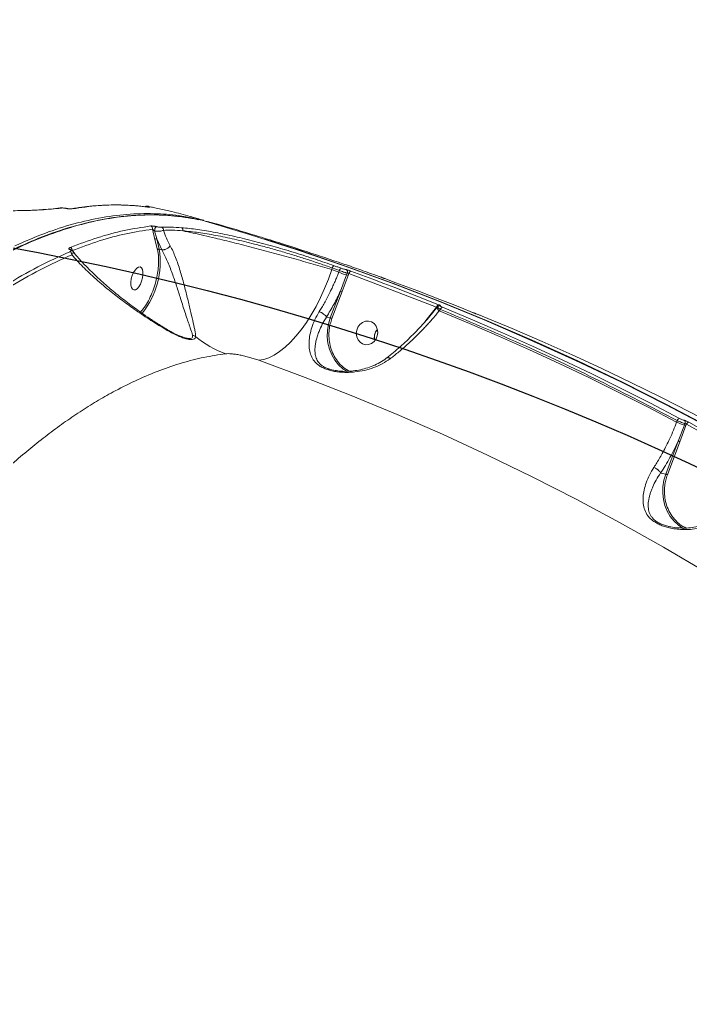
# Model space of a CAD drawing. Header units: millimetres. Extents: x -5609 to 5139, y -3980 to 3221.
# Drawn here: x 2786.8 to 3039.9, y 1185.4 to 1557.7 of the extents above; entities that cross this region are included whole.
import ezdxf

# ---------------------------------------------------------------- set-up
doc = ezdxf.new("R2010")
doc.units = ezdxf.units.MM
for name, color, linetype in [('DIKOM_ЗОНА', 80, 'Continuous'), ('DIKOM_ОБЪЕКТ', 7, 'Continuous'), ('DIKOM_РАЗМЕР_ОБЪЕКТА', 7, 'Continuous')]:
    doc.layers.add(name, color=color, linetype=linetype)

# ---------------------------------------------------------------- blocks, each defined once
blk = doc.blocks.new('A$Cc336a1e3')
at = {"color": 7, "linetype": 'Continuous', "lineweight": 15}
for p, q in [((5655.52, 2759.93), (5655.5, 2759.94)), ((5664.35, 2758.22), (5655.6, 2760.2)), ((5657.17, 2759.86), (5656.8, 2759.93)), ((5681.2, 2753.59), (5680.66, 2753.74)), ((5657.08, 2751.58), (5658.02, 2747.71)), ((5657.91, 2750.9), (5658.69, 2747.93)), ((5658.02, 2747.71), (5658.98, 2743.83)), ((5658.69, 2747.93), (5660.66, 2743.76)), ((5659.65, 2744.05), (5658.69, 2747.93)), ((5660.66, 2743.76), (5659.65, 2744.05)), ((5660.66, 2743.76), (5660.66, 2743.76)), ((5724.94, 2736.94), (5724.76, 2736.3)), ((5724.94, 2736.94), (5727.63, 2735.97)), ((5727.4, 2735.36), (5727.63, 2735.97)), ((5728.03, 2728.22), (5730.35, 2734.29)), ((5728.66, 2728), (5730.94, 2734.08)), ((5730.62, 2735.02), (5730.35, 2734.29)), ((5730.94, 2734.08), (5731.25, 2734.91)), ((5731.25, 2734.91), (5764.32, 2722.19)), ((5740.63, 2734.45), (5740.64, 2734.44)), ((5744.75, 2732.91), (5744.77, 2732.9)), ((5728.03, 2728.22), (5724.19, 2718.11)), ((5724.82, 2717.89), (5728.66, 2728)), ((5764.32, 2722.19), (5760.29, 2717.1)), ((5764.32, 2722.19), (5764.6, 2722.24)), ((5764.63, 2722.26), (5764.47, 2722.05)), ((5722.78, 2718.43), (5722.79, 2718.42)), ((5724.19, 2718.11), (5722.79, 2718.42)), ((5765.77, 2721.3), (5765.34, 2720.76)), ((5741.46, 2713.12), (5741.96, 2713.84)), ((5669.08, 2710.69), (5668.88, 2710.75)), ((5726.51, 2698.19), (5725.12, 2698.4)), ((5854.9, 2678.72), (5855.14, 2679.34)), ((5855.54, 2671.57), (5857.85, 2677.66)), ((5856.17, 2671.35), (5858.44, 2677.45)), ((5858.06, 2678.21), (5857.85, 2677.66)), ((5858.44, 2677.45), (5858.63, 2677.92)), ((5858.63, 2677.92), (5889.12, 2660.88)), ((5855.54, 2671.57), (5850.8, 2659.11)), ((5851.43, 2658.89), (5856.17, 2671.35)), ((5850.8, 2659.11), (5848.87, 2659.54)), ((5852.46, 2639.26), (5852.1, 2639.34))]:
    blk.add_line(p, q, dxfattribs=at)
at = {"color": 8, "linetype": 'Continuous', "lineweight": 15}
for p, q in [((5675.84, 2754.99), (5676.47, 2754.86)), ((5764.6, 2722.24), (5764.61, 2722.23)), ((5760.29, 2717.1), (5759.85, 2716.54))]:
    blk.add_line(p, q, dxfattribs=at)
at = {"color": 8, "linetype": 'Continuous', "lineweight": 15, "flags": 128}
for points in [[(5622.56, 2759.55), (5622.41, 2759.58), (5622.26, 2759.58)], [(5624.7, 2759.4), (5624.78, 2759.4), (5624.79, 2759.39)], [(5626.77, 2759.27), (5626.6, 2759.29), (5626.43, 2759.28)], [(5699.61, 2747.82), (5712.56, 2743.63), (5730.37, 2737.53), (5748.07, 2731.08), (5765.65, 2724.29), (5783.1, 2717.15), (5800.43, 2709.67), (5817.62, 2701.85), (5834.67, 2693.7), (5851.57, 2685.21), (5868.33, 2676.39)], [(5765.34, 2720.76), (5765.07, 2721.03), (5764.84, 2721.29), (5764.66, 2721.52), (5764.53, 2721.72), (5764.46, 2721.88), (5764.45, 2722.01), (5764.48, 2722.06)], [(5730.53, 2697.81), (5728.95, 2698.86), (5727.31, 2700.36), (5725.89, 2702.13), (5724.73, 2704.11), (5723.86, 2706.28), (5723.29, 2708.58), (5723.03, 2710.97), (5723.1, 2713.39), (5723.49, 2715.78), (5724.19, 2718.11)], [(5857.46, 2638.63), (5857.4, 2638.66), (5855.56, 2639.87), (5853.92, 2641.37), (5852.5, 2643.13), (5851.34, 2645.12), (5850.47, 2647.28), (5849.9, 2649.59), (5849.65, 2651.97), (5849.71, 2654.39), (5850.1, 2656.79), (5850.8, 2659.11)]]:
    blk.add_lwpolyline(points, dxfattribs=at)
at = {"color": 7, "linetype": 'Continuous', "lineweight": 15, "flags": 128}
for points in [[(5655.6, 2760.2), (5655.44, 2760.23), (5655.41, 2760.23)], [(5867.45, 2676.58), (5850.69, 2685.41), (5833.79, 2693.9), (5816.74, 2702.05), (5799.55, 2709.87), (5782.22, 2717.35), (5764.77, 2724.49), (5747.19, 2731.28), (5729.49, 2737.73), (5711.68, 2743.83), (5693.76, 2749.58), (5675.73, 2754.98)], [(5650.04, 2728.64), (5650.64, 2728.69), (5651.3, 2729.09), (5651.94, 2729.81), (5652.53, 2730.78), (5653.02, 2731.93), (5653.36, 2733.16), (5653.52, 2734.38), (5653.51, 2735.49), (5653.3, 2736.39), (5652.93, 2737.02), (5652.42, 2737.32), (5651.82, 2737.27), (5651.17, 2736.87), (5650.52, 2736.16), (5649.93, 2735.18), (5649.45, 2734.04), (5649.11, 2732.8), (5648.94, 2731.58), (5648.96, 2730.47), (5649.16, 2729.57), (5649.53, 2728.94), (5650.04, 2728.64)], [(5725.67, 2737.79), (5726.01, 2737.67), (5726.35, 2737.55), (5726.68, 2737.43), (5727.02, 2737.31), (5727.36, 2737.19), (5727.69, 2737.07), (5728.03, 2736.95), (5728.37, 2736.83)], [(5724.76, 2736.3), (5723.49, 2732.7), (5722.07, 2729.17), (5720.51, 2725.74), (5718.83, 2722.44), (5717.05, 2719.3), (5715.17, 2716.36), (5713.22, 2713.63), (5711.22, 2711.14), (5709.18, 2708.92), (5707.13, 2706.99), (5705.07, 2705.35), (5703.03, 2704.04), (5701.04, 2703.06), (5699.09, 2702.41), (5697.23, 2702.11)], [(5724.76, 2736.3), (5725.09, 2736.19), (5725.42, 2736.07), (5725.75, 2735.95), (5726.08, 2735.83), (5726.41, 2735.71), (5726.74, 2735.59), (5727.07, 2735.48), (5727.4, 2735.36)], [(5731.99, 2735.76), (5736.15, 2734.24), (5740.31, 2732.7), (5744.45, 2731.13), (5748.59, 2729.55), (5752.73, 2727.95), (5756.86, 2726.33), (5760.98, 2724.69), (5765.09, 2723.03)], [(5743.32, 2733.48), (5742.99, 2733.6), (5742.65, 2733.72), (5742.31, 2733.84), (5741.98, 2733.96), (5741.64, 2734.08), (5741.3, 2734.21), (5740.96, 2734.33), (5740.63, 2734.45)], [(5777.85, 2720.18), (5773.73, 2721.84), (5769.61, 2723.47), (5765.49, 2725.09), (5761.35, 2726.7), (5757.21, 2728.28), (5753.06, 2729.84), (5748.91, 2731.38), (5744.75, 2732.91)], [(5766.53, 2722.14), (5777.92, 2717.4), (5789.25, 2712.51), (5800.52, 2707.47), (5811.74, 2702.29), (5822.89, 2696.97), (5833.99, 2691.5), (5845.02, 2685.9), (5855.98, 2680.14)], [(5765.34, 2720.76), (5776.75, 2716.01), (5788.09, 2711.12), (5799.38, 2706.08), (5810.61, 2700.9), (5821.78, 2695.57), (5832.88, 2690.1), (5843.93, 2684.48), (5854.9, 2678.72)], [(5870.94, 2676.8), (5859.97, 2682.55), (5848.94, 2688.16), (5837.85, 2693.62), (5826.69, 2698.95), (5815.48, 2704.13), (5804.21, 2709.16), (5792.88, 2714.05), (5781.49, 2718.79)], [(5741.47, 2710.18), (5741.95, 2711.36), (5742.11, 2712.63), (5741.94, 2713.88), (5741.47, 2715.02), (5740.71, 2715.94), (5739.74, 2716.57), (5738.64, 2716.87), (5737.49, 2716.81), (5736.38, 2716.39), (5735.41, 2715.65), (5734.66, 2714.64), (5734.19, 2713.46), (5734.02, 2712.19), (5734.19, 2710.94), (5734.67, 2709.81), (5735.42, 2708.89), (5736.39, 2708.25), (5737.5, 2707.95), (5738.65, 2708.02), (5739.75, 2708.43), (5740.72, 2709.18), (5741.47, 2710.18)], [(5866.16, 2622.03), (5849.95, 2631.56), (5833.57, 2640.76), (5817.03, 2649.62), (5800.34, 2658.15), (5783.49, 2666.34), (5766.51, 2674.19), (5749.38, 2681.69), (5732.12, 2688.85), (5714.73, 2695.65), (5697.23, 2702.11)], [(5859.47, 2678.73), (5863.32, 2676.66), (5867.15, 2674.57), (5870.98, 2672.46), (5874.8, 2670.34), (5878.61, 2668.19), (5882.41, 2666.04), (5886.21, 2663.86), (5889.99, 2661.67)]]:
    blk.add_lwpolyline(points, dxfattribs=at)
at = {"color": 7, "linetype": 'Continuous', "lineweight": 15}
for centre, radius, start, end in [((5655.59, 2759.53), 0.539, 83.2605, 133.5622), ((5656.06, 2751.81), 1.04, 347.2033, 69.8183), ((5660.19, 2751.06), 2.28, 138.5199, 184.0146), ((5660.2, 2751.35), 1.04, 348.1563, 67.6703), ((5667.55, 2751.26), 1.03, 343.7222, 59.2997), ((5625.69, 2743.63), 1.11, 352.6361, 70.3754), ((5658.52, 2747.31), 0.645, 74.8017, 141.1127), ((5625.53, 2742), 1.12, 355.1636, 70.3459), ((5738.14, 2760.57), 27.41, 246.914, 253.4712), ((5728.68, 2735.82), 1.06, 106.9982, 171.4046), ((5729.71, 2735.42), 0.993, 336.2064, 61.9391), ((5728.79, 2729.06), 5.46, 66.9052, 73.4822), ((5726.74, 2723.57), 4.83, 66.5923, 74.5469), ((5765.39, 2721.99), 1.08, 105.8684, 169.3325), ((5765.47, 2721.85), 0.955, 80.3455, 156.0396), ((5672.08, 2708.8), 2.65, 61.1616, 86.7786), ((5696.32, 2737.72), 35.13, 229.1964, 250.721), ((5745.78, 2710.68), 4.96, 140.5106, 194.2626), ((5745.8, 2710.68), 4.98, 150.6681, 194.1979), ((5865.65, 2703.93), 27.4, 246.9147, 253.4746), ((5856.27, 2679), 1.19, 104.3346, 163.2107), ((5857.13, 2678.62), 1.01, 336.34, 54.2294), ((5856.29, 2672.4), 5.49, 66.9079, 73.4591)]:
    blk.add_arc(centre, radius, start, end, dxfattribs=at)
at = {"color": 8, "linetype": 'Continuous', "lineweight": 15}
for centre, radius, start, end in [((5655.5, 2759.14), 0.801, 74.7331, 102.0123), ((5614.74, 2758.41), 0.483, 68.5199, 110.6132), ((5626.08, 2743.46), 0.402, 69.0717, 104.3073), ((5629.33, 2739.21), 30.71, 320.8858, 9.0656)]:
    blk.add_arc(centre, radius, start, end, dxfattribs=at)
at = {"color": 7, "linetype": 'Continuous', "lineweight": 15}
for points, knots in [([(5614.92, 2758.86), (5612.89, 2758.76), (5608.83, 2758.57), (5601.78, 2758.54), (5594.27, 2758.73), (5586.38, 2759.17), (5578.36, 2759.88), (5570.39, 2760.85), (5562.63, 2762.06), (5557.86, 2763.07), (5555.48, 2763.57)], [0, 0, 0, 0, 0.12503, 0.249837, 0.375005, 0.499598, 0.624848, 0.749306, 0.87475, 1, 1, 1, 1]), ([(5622.27, 2759.58), (5621.14, 2759.44), (5618.89, 2759.16), (5616.09, 2758.98), (5614.7, 2758.89)], [0, 0, 0, 0, 0.499924, 1, 1, 1, 1]), ([(5622.56, 2759.55), (5621.43, 2759.41), (5619.15, 2759.13), (5616.33, 2758.95), (5614.92, 2758.86)], [0, 0, 0, 0, 0.500024, 1, 1, 1, 1]), ([(5624.79, 2759.39), (5624.66, 2759.42), (5624.41, 2759.47), (5623.89, 2759.55), (5623.29, 2759.6), (5622.69, 2759.62), (5622.41, 2759.59), (5622.27, 2759.58)], [0, 0, 0, 0, 0.134037, 0.26547, 0.51734, 0.760483, 1, 1, 1, 1]), ([(5624.7, 2759.4), (5624.59, 2759.43), (5624.39, 2759.47), (5623.97, 2759.53), (5623.46, 2759.58), (5622.95, 2759.59), (5622.69, 2759.57), (5622.56, 2759.55)], [0, 0, 0, 0, 0.124838, 0.250293, 0.500078, 0.749916, 1, 1, 1, 1]), ([(5626.77, 2759.27), (5626.65, 2759.25), (5626.42, 2759.23), (5625.93, 2759.23), (5625.43, 2759.28), (5625.01, 2759.34), (5624.8, 2759.38), (5624.7, 2759.4)], [0, 0, 0, 0, 0.249683, 0.499331, 0.748821, 0.874255, 1, 1, 1, 1]), ([(5626.44, 2759.29), (5626.33, 2759.27), (5626.14, 2759.25), (5625.73, 2759.25), (5625.34, 2759.29), (5625.02, 2759.34), (5624.86, 2759.38), (5624.79, 2759.39)], [0, 0, 0, 0, 0.264774, 0.523283, 0.769115, 0.886174, 1, 1, 1, 1]), ([(5654.78, 2759.99), (5654.11, 2760.08), (5652.75, 2760.25), (5650.87, 2760.42), (5649.26, 2760.54), (5647.91, 2760.61), (5645.37, 2760.73), (5642.14, 2760.75), (5638.28, 2760.61), (5635.81, 2760.44), (5633.98, 2760.28), (5632.6, 2760.14), (5630.84, 2759.93), (5628.77, 2759.65), (5627.28, 2759.41), (5626.5, 2759.28)], [0, 0, 0, 0, 0.074361, 0.149189, 0.204641, 0.249109, 0.29449, 0.477688, 0.59448, 0.702227, 0.737426, 0.785363, 0.846314, 0.920291, 1, 1, 1, 1]), ([(5655.71, 2759.92), (5652.59, 2760.24), (5646.36, 2760.89), (5636.7, 2760.68), (5630.08, 2759.74), (5626.77, 2759.27)], [0, 0, 0, 0, 0.331957, 0.665291, 1, 1, 1, 1]), ([(5655.41, 2760.23), (5655.18, 2760.25), (5654.87, 2760.28), (5654.54, 2760.16), (5654.38, 2760.07), (5654.31, 2760), (5654.28, 2759.97)], [0, 0, 0, 0, 0.601233, 0.822904, 0.916031, 1, 1, 1, 1]), ([(5655.6, 2760.2), (5655.51, 2760.22), (5655.32, 2760.24), (5655.2, 2760.24), (5655.24, 2760.2), (5655.42, 2760.14), (5655.58, 2760.09), (5655.66, 2760.07)], [0, 0, 0, 0, 0.25035, 0.499948, 0.749636, 0.875259, 1, 1, 1, 1]), ([(5655.66, 2760.07), (5655.74, 2760.04), (5655.91, 2760), (5656.08, 2759.93), (5656.13, 2759.89), (5656, 2759.88), (5655.8, 2759.9), (5655.71, 2759.92)], [0, 0, 0, 0, 0.124769, 0.250384, 0.500085, 0.749614, 1, 1, 1, 1]), ([(5674.5, 2755.17), (5673.82, 2755.31), (5672.3, 2755.62), (5670.02, 2755.99), (5667.79, 2756.3), (5665.92, 2756.51), (5664.33, 2756.66), (5661.16, 2756.9), (5656.43, 2757.05), (5650.04, 2756.82), (5642.13, 2756.03), (5632.41, 2754.22), (5621.17, 2750.93), (5610.12, 2746.61), (5599.3, 2741.4), (5588.4, 2735.17), (5577.44, 2727.95), (5566.46, 2719.75), (5555.48, 2710.59), (5544.52, 2700.49), (5533.6, 2689.47), (5522.77, 2677.57), (5512.04, 2664.82), (5501.47, 2651.27), (5491.05, 2636.93), (5480.83, 2621.85), (5470.82, 2606.06), (5461.05, 2589.6), (5451.55, 2572.51), (5442.35, 2554.85), (5433.46, 2536.67), (5424.92, 2518), (5416.74, 2498.9), (5408.94, 2479.4), (5401.54, 2459.56), (5394.57, 2439.43), (5388.04, 2419.09), (5381.97, 2398.57), (5376.37, 2377.93), (5371.27, 2357.21), (5366.66, 2336.46), (5362.56, 2315.74), (5359.07, 2295.57), (5356.15, 2276.01), (5353.78, 2257.07), (5352.23, 2241.84), (5351.26, 2230.23), (5350.69, 2222.38), (5350.31, 2216.33), (5350.06, 2211.76), (5349.87, 2208.1), (5349.67, 2203.53), (5349.46, 2198.01), (5349.27, 2191.57), (5349.2, 2186.99), (5349.16, 2184.55)], [0, 0, 0, 0, 0.005238, 0.01182, 0.017481, 0.022206, 0.026, 0.029399, 0.046017, 0.06109, 0.076162, 0.103073, 0.129982, 0.154446, 0.178954, 0.203436, 0.227894, 0.252351, 0.276808, 0.301263, 0.325724, 0.350237, 0.374695, 0.399147, 0.4236, 0.448051, 0.472503, 0.496981, 0.521474, 0.545925, 0.570375, 0.594825, 0.619274, 0.643726, 0.66823, 0.692693, 0.717142, 0.741591, 0.766041, 0.79049, 0.814953, 0.839457, 0.863909, 0.886729, 0.909549, 0.93237, 0.942412, 0.952388, 0.961556, 0.965042, 0.969571, 0.975332, 0.98233, 0.990564, 1, 1, 1, 1]), ([(5675.73, 2754.98), (5672.42, 2755.58), (5665.8, 2756.79), (5655.53, 2757.14), (5645.08, 2756.43), (5634.45, 2754.57), (5623.92, 2751.68), (5613.52, 2747.86), (5603.3, 2743.21), (5595.11, 2738.77), (5588.98, 2735.1), (5584.95, 2732.55), (5580.91, 2729.87), (5576.87, 2727.06), (5572.84, 2724.12), (5566.2, 2719.07), (5557, 2711.49), (5545.3, 2700.75), (5533.79, 2689.12), (5522.51, 2676.66), (5511.72, 2663.73), (5501.43, 2650.46), (5491.64, 2636.95), (5484.21, 2626.01), (5479, 2618), (5475.89, 2613.14), (5472.83, 2608.23), (5469.79, 2603.28), (5466.8, 2598.29), (5463.84, 2593.26), (5458.38, 2583.81), (5450.61, 2569.71), (5440.8, 2550.63), (5431.47, 2531.21), (5422.66, 2511.53), (5415.37, 2494.1), (5409.45, 2479.09), (5404.73, 2466.59), (5400.21, 2454.07), (5395.91, 2441.57), (5391.8, 2429.08), (5387.9, 2416.62), (5384.21, 2404.22), (5379.86, 2388.85), (5375.03, 2370.48), (5369.95, 2349.09), (5365.41, 2327.73), (5361.43, 2306.47), (5358.01, 2285.37), (5355.16, 2264.48), (5352.89, 2243.85), (5351.2, 2223.56), (5350.05, 2203.61), (5349.78, 2190.66), (5349.64, 2184.2)], [0, 0, 0, 0, 0.025552, 0.050983, 0.076294, 0.101484, 0.126553, 0.149842, 0.173026, 0.196104, 0.205143, 0.214165, 0.223171, 0.232161, 0.241135, 0.250092, 0.276443, 0.302491, 0.328238, 0.353682, 0.378823, 0.402016, 0.424946, 0.447612, 0.455186, 0.46273, 0.470244, 0.477729, 0.485183, 0.492607, 0.500002, 0.526531, 0.552719, 0.578564, 0.604068, 0.629229, 0.644782, 0.660202, 0.675488, 0.690641, 0.70566, 0.720545, 0.735296, 0.749914, 0.775113, 0.80027, 0.825385, 0.850457, 0.875486, 0.900474, 0.925419, 0.950322, 0.975182, 1, 1, 1, 1]), ([(5614.57, 2758.86), (5613.26, 2758.79), (5610.97, 2758.68), (5608.41, 2758.63), (5607.31, 2758.61)], [0, 0, 0, 0, 0.570767, 1, 1, 1, 1]), ([(5676.49, 2754.93), (5674.77, 2755.42), (5670.74, 2756.58), (5666.69, 2757.66), (5664.37, 2758.27)], [0, 0, 0, 0, 0.425725, 1, 1, 1, 1]), ([(5626.06, 2744.68), (5629.48, 2745.96), (5636.33, 2748.55), (5646.47, 2751.26), (5653.1, 2752.28), (5656.42, 2752.79)], [0, 0, 0, 0, 0.331958, 0.665292, 1, 1, 1, 1]), ([(5656.42, 2752.79), (5656.54, 2752.8), (5656.77, 2752.82), (5657.26, 2752.79), (5657.75, 2752.72), (5658.17, 2752.64), (5658.38, 2752.59), (5658.48, 2752.57)], [0, 0, 0, 0, 0.249717, 0.499318, 0.748865, 0.874268, 1, 1, 1, 1]), ([(5658.48, 2752.57), (5658.58, 2752.54), (5658.79, 2752.49), (5659.21, 2752.41), (5659.7, 2752.34), (5660.22, 2752.3), (5660.47, 2752.31), (5660.59, 2752.31)], [0, 0, 0, 0, 0.124887, 0.250341, 0.500106, 0.749898, 1, 1, 1, 1]), ([(5660.59, 2752.31), (5661.71, 2752.35), (5663.95, 2752.43), (5666.7, 2752.24), (5668.07, 2752.14)], [0, 0, 0, 0, 0.500006, 1, 1, 1, 1]), ([(5668.07, 2752.14), (5670.05, 2751.94), (5673.99, 2751.54), (5680.81, 2750.38), (5688.07, 2748.87), (5695.69, 2747.02), (5703.45, 2744.92), (5711.17, 2742.63), (5718.7, 2740.23), (5723.35, 2738.61), (5725.67, 2737.79)], [0, 0, 0, 0, 0.125026, 0.249837, 0.375003, 0.499594, 0.624844, 0.749307, 0.874745, 1, 1, 1, 1]), ([(5680.66, 2753.74), (5680.02, 2753.92), (5678.96, 2754.22), (5677.87, 2754.45), (5677.44, 2754.54)], [0, 0, 0, 0, 0.597797, 1, 1, 1, 1]), ([(5727.3, 2739.09), (5722.68, 2740.65), (5712.31, 2744.14), (5696.93, 2748.97), (5686.15, 2752.13), (5681.2, 2753.58)], [0, 0, 0, 0, 0.302409, 0.679568, 1, 1, 1, 1]), ([(5626.79, 2743.48), (5630.22, 2744.77), (5637.07, 2747.35), (5647.18, 2750.06), (5653.78, 2751.07), (5657.08, 2751.58)], [0, 0, 0, 0, 0.333321, 0.666683, 1, 1, 1, 1]), ([(5657.08, 2751.58), (5657.19, 2751.46), (5657.35, 2751.29), (5657.63, 2751.06), (5657.78, 2750.97), (5657.86, 2750.93), (5657.9, 2750.91), (5657.91, 2750.9)], [0, 0, 0, 0, 0.57121, 0.815877, 0.9167, 0.960258, 1, 1, 1, 1]), ([(5657.91, 2750.9), (5658.08, 2750.87), (5658.4, 2750.81), (5659.07, 2750.76), (5659.85, 2750.78), (5660.65, 2750.91), (5661.03, 2751.06), (5661.21, 2751.14)], [0, 0, 0, 0, 0.137061, 0.270433, 0.523003, 0.763788, 1, 1, 1, 1]), ([(5661.21, 2751.14), (5662.31, 2751.17), (5664.5, 2751.25), (5667.19, 2751.07), (5668.53, 2750.97)], [0, 0, 0, 0, 0.50001, 1, 1, 1, 1]), ([(5663.82, 2745.3), (5663.31, 2746.28), (5662.29, 2748.25), (5661.57, 2750.17), (5661.21, 2751.14)], [0, 0, 0, 0, 0.498955, 1, 1, 1, 1]), ([(5668.53, 2750.97), (5669.8, 2750.7), (5672.31, 2750.17), (5676.46, 2749.23), (5681.57, 2748.03), (5687.81, 2746.5), (5695.23, 2744.6), (5702.81, 2742.58), (5710.38, 2740.49), (5717.82, 2738.37), (5722.44, 2737), (5724.76, 2736.3)], [0, 0, 0, 0, 0.085295, 0.168534, 0.249717, 0.375475, 0.499384, 0.624223, 0.749125, 0.873714, 1, 1, 1, 1]), ([(5668.53, 2750.97), (5670.47, 2750.78), (5674.33, 2750.4), (5680.97, 2749.28), (5688.08, 2747.81), (5694.66, 2746.22), (5700.53, 2744.66), (5705.59, 2743.22), (5710.61, 2741.72), (5715.53, 2740.16), (5720.33, 2738.57), (5723.39, 2737.49), (5724.94, 2736.94)], [0, 0, 0, 0, 0.124919, 0.249628, 0.372715, 0.499264, 0.580079, 0.663355, 0.749098, 0.830251, 0.913885, 1, 1, 1, 1]), ([(5625.98, 2743.85), (5625.9, 2743.89), (5625.74, 2743.97), (5625.58, 2744.13), (5625.56, 2744.32), (5625.73, 2744.52), (5625.95, 2744.62), (5626.06, 2744.68)], [0, 0, 0, 0, 0.124785, 0.250407, 0.500086, 0.749641, 1, 1, 1, 1]), ([(5660.66, 2743.76), (5660.92, 2743.76), (5661.33, 2743.77), (5661.93, 2743.95), (5662.39, 2744.14), (5662.84, 2744.39), (5663.36, 2744.77), (5663.64, 2745.09), (5663.82, 2745.3)], [0, 0, 0, 0, 0.241381, 0.369784, 0.499881, 0.631445, 0.760366, 1, 1, 1, 1]), ([(5673.36, 2711.13), (5673.35, 2711.5), (5673.31, 2712.25), (5672.95, 2714.15), (5672.3, 2716.99), (5671.35, 2721.07), (5670.28, 2725.7), (5669.03, 2730.73), (5667.82, 2735.07), (5666.71, 2738.47), (5665.82, 2740.92), (5664.86, 2743.25), (5664.17, 2744.61), (5663.82, 2745.3)], [0, 0, 0, 0, 0.063475, 0.126089, 0.251461, 0.376171, 0.500776, 0.624702, 0.749401, 0.812154, 0.874636, 0.936927, 1, 1, 1, 1]), ([(5589.73, 2722.3), (5593.75, 2725.08), (5601.82, 2730.66), (5613.91, 2737.61), (5621.9, 2741.23), (5625.91, 2743.05)], [0, 0, 0, 0, 0.330661, 0.663996, 1, 1, 1, 1]), ([(5590.55, 2721.21), (5594.59, 2724), (5602.68, 2729.59), (5614.74, 2736.5), (5622.68, 2740.1), (5626.65, 2741.91)], [0, 0, 0, 0, 0.333513, 0.666489, 1, 1, 1, 1]), ([(5625.91, 2743.05), (5626.01, 2743.11), (5626.22, 2743.21), (5626.39, 2743.4), (5626.37, 2743.59), (5626.22, 2743.74), (5626.06, 2743.82), (5625.98, 2743.85)], [0, 0, 0, 0, 0.250384, 0.49997, 0.74964, 0.87525, 1, 1, 1, 1]), ([(5626.23, 2743.84), (5626.21, 2743.85), (5626.18, 2743.86), (5626.19, 2743.85), (5626.19, 2743.85)], [0, 0, 0, 0, 0.873359, 1, 1, 1, 1]), ([(5626.97, 2743.31), (5626.87, 2743.42), (5626.67, 2743.63), (5626.37, 2743.77), (5626.23, 2743.84)], [0, 0, 0, 0, 0.517167, 1, 1, 1, 1]), ([(5626.65, 2741.91), (5627.98, 2740.42), (5630.65, 2737.45), (5635.69, 2732.75), (5640.94, 2728.31), (5646.28, 2724.18), (5651.52, 2720.44), (5657.17, 2716.66), (5661.37, 2714.18), (5663.48, 2712.93)], [0, 0, 0, 0, 0.167352, 0.334233, 0.501101, 0.62683, 0.75144, 0.875363, 1, 1, 1, 1]), ([(5663.32, 2713.29), (5661.89, 2714.16), (5659.11, 2715.84), (5655.43, 2718.27), (5652.31, 2720.44), (5649.54, 2722.45), (5647.01, 2724.36), (5644.56, 2726.29), (5642.24, 2728.19), (5639.97, 2730.11), (5637.59, 2732.22), (5634.97, 2734.65), (5632.1, 2737.5), (5629.31, 2740.47), (5627.73, 2742.41), (5627, 2743.33)], [0, 0, 0, 0, 0.084703, 0.16449, 0.233807, 0.292897, 0.357063, 0.41808, 0.47975, 0.541612, 0.60758, 0.688811, 0.786105, 0.899812, 1, 1, 1, 1]), ([(5658.98, 2743.83), (5659.02, 2743.87), (5659.1, 2743.96), (5659.28, 2744.04), (5659.47, 2744.08), (5659.59, 2744.06), (5659.65, 2744.05)], [0, 0, 0, 0, 0.250016, 0.499862, 0.749827, 1, 1, 1, 1]), ([(5660.66, 2743.76), (5661, 2743.12), (5661.7, 2741.84), (5662.68, 2739.67), (5663.63, 2737.36), (5664.52, 2734.98), (5665.38, 2732.54), (5666.18, 2730.13), (5666.96, 2727.73), (5667.77, 2725.17), (5668.63, 2722.45), (5669.52, 2719.69), (5670.24, 2717.56), (5670.79, 2715.99), (5671.17, 2714.9), (5671.57, 2713.75), (5671.99, 2712.55), (5672.15, 2711.82), (5672.23, 2711.45)], [0, 0, 0, 0, 0.060048, 0.121664, 0.182168, 0.244867, 0.30573, 0.369304, 0.43004, 0.494145, 0.576045, 0.66157, 0.747251, 0.790917, 0.83449, 0.874365, 0.937176, 1, 1, 1, 1]), ([(5725.67, 2737.79), (5725.61, 2737.79), (5725.49, 2737.78), (5725.27, 2737.59), (5725.07, 2737.29), (5724.98, 2737.06), (5724.94, 2736.94)], [0, 0, 0, 0, 0.240624, 0.500028, 0.759299, 1, 1, 1, 1]), ([(5740.63, 2734.45), (5738.43, 2735.23), (5734.05, 2736.79), (5729.63, 2738.33), (5727.65, 2738.99), (5727.31, 2739.11)], [0, 0, 0, 0, 0.453059, 0.905393, 1, 1, 1, 1]), ([(5727.4, 2735.36), (5727.4, 2735.36), (5727.4, 2735.36), (5727.4, 2735.36), (5727.4, 2735.36), (5727.39, 2735.35), (5727.39, 2735.33), (5727.35, 2735.25), (5727.23, 2734.92), (5726.95, 2734.21), (5726.46, 2732.99), (5725.92, 2731.72), (5725.41, 2730.59), (5725.04, 2729.77), (5724.68, 2729.01), (5724.35, 2728.32), (5723.8, 2727.19), (5723.01, 2725.65), (5721.99, 2723.77), (5721, 2722.06), (5720.35, 2720.99), (5720.04, 2720.48)], [0, 0, 0, 0, 0.000016, 0.000037, 0.000089, 0.000292, 0.001058, 0.004045, 0.015878, 0.062916, 0.1411, 0.250452, 0.308211, 0.361972, 0.411724, 0.457481, 0.499236, 0.637937, 0.767632, 0.888319, 1, 1, 1, 1]), ([(5727.63, 2735.97), (5727.86, 2735.89), (5728.38, 2735.69), (5729.12, 2735.44), (5729.71, 2735.26), (5730.2, 2735.12), (5730.46, 2735.06), (5730.62, 2735.02)], [0, 0, 0, 0, 0.226868, 0.499367, 0.652381, 0.78688, 1, 1, 1, 1]), ([(5728.37, 2736.83), (5728.52, 2736.77), (5728.84, 2736.66), (5729.35, 2736.51), (5729.83, 2736.37), (5730.06, 2736.32), (5730.18, 2736.3)], [0, 0, 0, 0, 0.249919, 0.499729, 0.749852, 1, 1, 1, 1]), ([(5730.18, 2736.3), (5730.3, 2736.27), (5730.53, 2736.22), (5731.01, 2736.09), (5731.52, 2735.93), (5731.84, 2735.82), (5731.99, 2735.76)], [0, 0, 0, 0, 0.250143, 0.500184, 0.750061, 1, 1, 1, 1]), ([(5730.62, 2735.02), (5730.66, 2735.02), (5730.71, 2735.01), (5730.81, 2735), (5730.91, 2734.99), (5731.02, 2734.97), (5731.13, 2734.94), (5731.21, 2734.92), (5731.25, 2734.91)], [0, 0, 0, 0, 0.2092, 0.34448, 0.500008, 0.656007, 0.791158, 1, 1, 1, 1]), ([(5731.99, 2735.76), (5731.93, 2735.76), (5731.81, 2735.75), (5731.59, 2735.56), (5731.39, 2735.27), (5731.3, 2735.03), (5731.25, 2734.91)], [0, 0, 0, 0, 0.240605, 0.500022, 0.759488, 1, 1, 1, 1]), ([(5744.04, 2733.2), (5744.07, 2733.19), (5744.14, 2733.17), (5744.01, 2733.22), (5743.74, 2733.33), (5743.46, 2733.43), (5743.32, 2733.48)], [0, 0, 0, 0, 0.250265, 0.500296, 0.750161, 1, 1, 1, 1]), ([(5744.75, 2732.91), (5744.61, 2732.96), (5744.33, 2733.06), (5744.06, 2733.17), (5743.94, 2733.22), (5744, 2733.21), (5744.04, 2733.2)], [0, 0, 0, 0, 0.249846, 0.499759, 0.749733, 1, 1, 1, 1]), ([(5722.79, 2718.42), (5723.72, 2720), (5725.59, 2723.13), (5727.22, 2726.53), (5728.03, 2728.22)], [0, 0, 0, 0, 0.501788, 1, 1, 1, 1]), ([(5765.51, 2722.65), (5765.43, 2722.65), (5765.25, 2722.64), (5765, 2722.55), (5764.77, 2722.42), (5764.67, 2722.3), (5764.62, 2722.24)], [0, 0, 0, 0, 0.240089, 0.489824, 0.744562, 1, 1, 1, 1]), ([(5765.09, 2723.03), (5765.19, 2722.99), (5765.41, 2722.9), (5765.56, 2722.83), (5765.63, 2722.79)], [0, 0, 0, 0, 0.502246, 1, 1, 1, 1]), ([(5765.63, 2722.79), (5765.69, 2722.76), (5765.8, 2722.7), (5765.88, 2722.64), (5765.9, 2722.59), (5765.84, 2722.59), (5765.81, 2722.59)], [0, 0, 0, 0, 0.249486, 0.49974, 0.750192, 1, 1, 1, 1]), ([(5765.81, 2722.59), (5765.77, 2722.58), (5765.7, 2722.57), (5765.83, 2722.47), (5766.11, 2722.32), (5766.39, 2722.2), (5766.53, 2722.14)], [0, 0, 0, 0, 0.250162, 0.500132, 0.749955, 1, 1, 1, 1]), ([(5766.53, 2722.14), (5766.47, 2722.13), (5766.35, 2722.12), (5766.13, 2721.94), (5765.91, 2721.65), (5765.81, 2721.41), (5765.77, 2721.3)], [0, 0, 0, 0, 0.240618, 0.499933, 0.759355, 1, 1, 1, 1]), ([(5720.04, 2720.48), (5719.47, 2719.47), (5718.32, 2717.46), (5717.2, 2714.5), (5716.46, 2711.68), (5716.14, 2709.04), (5716.2, 2706.59), (5716.68, 2704.34), (5717.67, 2702.27), (5719.09, 2700.7), (5720.72, 2699.6), (5722.21, 2698.88), (5723.91, 2698.3), (5725.75, 2697.89), (5727.68, 2697.63), (5729.61, 2697.52), (5731.55, 2697.53), (5734.06, 2697.72), (5737.11, 2698.22), (5740.59, 2699.26), (5743.89, 2700.69), (5745.84, 2702.02), (5746.81, 2702.69)], [0, 0, 0, 0, 0.060851, 0.122028, 0.182973, 0.244656, 0.306473, 0.368868, 0.431756, 0.495556, 0.52877, 0.560442, 0.59279, 0.625312, 0.656249, 0.689527, 0.72115, 0.75263, 0.815302, 0.877015, 0.938733, 1, 1, 1, 1]), ([(5720.04, 2720.48), (5720.31, 2720.36), (5720.72, 2720.17), (5721.29, 2719.82), (5721.82, 2719.45), (5722.28, 2719.06), (5722.62, 2718.69), (5722.73, 2718.51), (5722.78, 2718.43)], [0, 0, 0, 0, 0.239248, 0.368259, 0.500107, 0.733965, 0.86505, 1, 1, 1, 1]), ([(5764.48, 2722.06), (5763.06, 2720.31), (5760.23, 2716.82), (5755.52, 2711.83), (5750.61, 2707.12), (5747.22, 2704.36), (5745.54, 2702.99)], [0, 0, 0, 0, 0.250471, 0.500115, 0.75109, 1, 1, 1, 1]), ([(5746.81, 2702.69), (5747.89, 2703.53), (5750.06, 2705.22), (5753.32, 2708.06), (5755.91, 2710.49), (5757.86, 2712.42), (5759.15, 2713.75), (5760.4, 2715.07), (5761.64, 2716.42), (5762.96, 2717.91), (5764.21, 2719.37), (5765.01, 2720.36), (5765.34, 2720.76)], [0, 0, 0, 0, 0.162671, 0.32766, 0.499782, 0.569181, 0.640974, 0.711067, 0.777185, 0.851694, 0.939188, 1, 1, 1, 1]), ([(5765.77, 2721.3), (5775.86, 2717.05), (5796.06, 2708.54), (5825.87, 2694.55), (5845.38, 2684.41), (5855.14, 2679.34)], [0, 0, 0, 0, 0.333328, 0.666672, 1, 1, 1, 1]), ([(5778.55, 2719.9), (5778.43, 2719.95), (5778.18, 2720.04), (5777.96, 2720.13), (5777.85, 2720.18)], [0, 0, 0, 0, 0.49772, 1, 1, 1, 1]), ([(5779.67, 2719.49), (5779.6, 2719.51), (5779.46, 2719.56), (5779.18, 2719.66), (5778.87, 2719.77), (5778.66, 2719.86), (5778.55, 2719.9)], [0, 0, 0, 0, 0.249794, 0.500335, 0.750618, 1, 1, 1, 1]), ([(5781.49, 2718.79), (5781.33, 2718.86), (5781.02, 2718.98), (5780.5, 2719.18), (5780.02, 2719.37), (5779.79, 2719.45), (5779.67, 2719.49)], [0, 0, 0, 0, 0.250298, 0.500144, 0.750079, 1, 1, 1, 1]), ([(5724.19, 2718.11), (5724.22, 2718.1), (5724.29, 2718.08), (5724.46, 2718.03), (5724.65, 2717.96), (5724.76, 2717.91), (5724.82, 2717.89)], [0, 0, 0, 0, 0.249896, 0.499952, 0.750188, 1, 1, 1, 1]), ([(5669.1, 2710.66), (5668.14, 2711), (5666.19, 2711.67), (5664.24, 2712.77), (5663.25, 2713.33)], [0, 0, 0, 0, 0.49471, 1, 1, 1, 1]), ([(5663.48, 2712.93), (5664.59, 2712.34), (5666.26, 2711.45), (5668.49, 2710.59), (5670.11, 2710.1), (5671.56, 2709.86), (5672.64, 2709.96), (5673.24, 2710.4), (5673.32, 2710.89), (5673.36, 2711.13)], [0, 0, 0, 0, 0.244389, 0.368717, 0.493579, 0.620346, 0.747755, 0.874683, 1, 1, 1, 1]), ([(5684.72, 2704.56), (5682, 2704.15), (5676.57, 2703.34), (5668.28, 2701.2), (5659.92, 2698.4), (5651.51, 2694.88), (5643.79, 2691.05), (5636.8, 2687.11), (5630.56, 2683.24), (5624.34, 2679.04), (5618.14, 2674.5), (5611.96, 2669.65), (5605.82, 2664.5), (5597.97, 2657.48), (5588.47, 2648.25), (5577.4, 2636.38), (5566.6, 2623.7), (5557.57, 2612.16), (5550.21, 2602.17), (5544.46, 2593.99), (5538.81, 2585.63), (5533.28, 2577.09), (5527.87, 2568.39), (5522.58, 2559.55), (5516.96, 2549.76), (5511.03, 2538.98), (5504.85, 2527.19), (5498.88, 2515.24), (5493.14, 2503.17), (5487.61, 2490.99), (5482.21, 2478.51), (5476.94, 2465.72), (5471.82, 2452.63), (5466.95, 2439.5), (5462.33, 2426.36), (5457.95, 2413.23), (5453.03, 2397.6), (5447.74, 2379.47), (5442.29, 2358.85), (5437.43, 2338.39), (5433.12, 2317.99), (5429.36, 2297.67), (5426.16, 2277.32), (5423.48, 2257.07), (5422.19, 2243.72), (5421.55, 2237.04)], [0, 0, 0, 0, 0.025182, 0.050257, 0.075225, 0.100087, 0.124843, 0.143028, 0.161119, 0.179116, 0.197019, 0.214827, 0.232542, 0.250163, 0.282871, 0.315161, 0.347035, 0.378492, 0.396282, 0.413936, 0.431454, 0.448835, 0.466081, 0.483191, 0.500164, 0.521591, 0.542805, 0.563807, 0.584596, 0.605174, 0.625539, 0.646847, 0.667953, 0.688858, 0.709563, 0.730066, 0.750369, 0.782153, 0.81358, 0.84465, 0.875361, 0.906467, 0.937368, 0.968702, 1, 1, 1, 1]), ([(5697.23, 2702.11), (5696.67, 2702.3), (5695.57, 2702.68), (5693.76, 2703.21), (5691.94, 2703.68), (5690.15, 2704.07), (5688.47, 2704.37), (5686.96, 2704.55), (5685.66, 2704.63), (5685.04, 2704.58), (5684.72, 2704.56)], [0, 0, 0, 0, 0.129662, 0.258118, 0.385535, 0.510889, 0.635315, 0.757508, 0.879213, 1, 1, 1, 1]), ([(5745.91, 2703.29), (5745.13, 2702.71), (5743.58, 2701.57), (5740.19, 2699.84), (5736.6, 2698.67), (5732.93, 2698.06), (5730.24, 2697.9), (5728.07, 2697.92), (5726.86, 2698.13), (5726.51, 2698.19)], [0, 0, 0, 0, 0.145121, 0.288688, 0.564035, 0.697514, 0.825812, 0.949526, 1, 1, 1, 1]), ([(5726.51, 2698.16), (5726.36, 2698.18), (5725.88, 2698.23), (5725.44, 2698.34), (5725.14, 2698.42)], [0, 0, 0, 0, 0.322749, 1, 1, 1, 1]), ([(5854.9, 2678.72), (5854.51, 2677.71), (5853.71, 2675.63), (5852.4, 2672.66), (5851.08, 2669.93), (5849.83, 2667.53), (5848.62, 2665.39), (5847.46, 2663.45), (5846.69, 2662.25), (5846.32, 2661.68)], [0, 0, 0, 0, 0.166915, 0.343411, 0.499299, 0.637447, 0.766948, 0.887798, 1, 1, 1, 1]), ([(5855.14, 2679.34), (5855.4, 2679.21), (5855.9, 2678.98), (5856.73, 2678.64), (5857.49, 2678.37), (5857.87, 2678.26), (5858.06, 2678.21)], [0, 0, 0, 0, 0.263711, 0.499743, 0.750594, 1, 1, 1, 1]), ([(5855.98, 2680.14), (5856.13, 2680.07), (5856.42, 2679.92), (5856.92, 2679.71), (5857.38, 2679.53), (5857.61, 2679.47), (5857.73, 2679.44)], [0, 0, 0, 0, 0.24996, 0.499754, 0.749849, 1, 1, 1, 1]), ([(5857.73, 2679.44), (5857.84, 2679.41), (5858.07, 2679.35), (5858.54, 2679.17), (5859.03, 2678.95), (5859.32, 2678.8), (5859.47, 2678.73)], [0, 0, 0, 0, 0.250147, 0.500169, 0.750055, 1, 1, 1, 1]), ([(5858.06, 2678.21), (5858.1, 2678.2), (5858.18, 2678.18), (5858.28, 2678.13), (5858.33, 2678.11)], [0, 0, 0, 0, 0.495126, 1, 1, 1, 1]), ([(5858.33, 2678.11), (5858.38, 2678.08), (5858.49, 2678.03), (5858.58, 2677.96), (5858.63, 2677.92)], [0, 0, 0, 0, 0.465597, 1, 1, 1, 1]), ([(5859.47, 2678.73), (5859.41, 2678.72), (5859.28, 2678.72), (5859.04, 2678.54), (5858.8, 2678.26), (5858.68, 2678.03), (5858.63, 2677.92)], [0, 0, 0, 0, 0.240602, 0.500001, 0.759463, 1, 1, 1, 1]), ([(5848.87, 2659.54), (5850.07, 2661.44), (5852.47, 2665.23), (5854.51, 2669.46), (5855.54, 2671.57)], [0, 0, 0, 0, 0.500721, 1, 1, 1, 1]), ([(5856.17, 2671.35), (5856.11, 2671.37), (5856.03, 2671.41), (5855.9, 2671.45), (5855.81, 2671.49), (5855.72, 2671.52), (5855.62, 2671.55), (5855.57, 2671.57), (5855.54, 2671.57)], [0, 0, 0, 0, 0.239453, 0.368209, 0.500013, 0.631596, 0.76047, 1, 1, 1, 1]), ([(5846.32, 2661.68), (5845.73, 2660.7), (5844.56, 2658.75), (5843.37, 2655.87), (5842.57, 2653.1), (5842.19, 2650.46), (5842.23, 2647.96), (5842.76, 2645.59), (5843.76, 2643.7), (5845.03, 2642.27), (5846.26, 2641.27), (5847.74, 2640.37), (5849.44, 2639.63), (5851.29, 2639.04), (5853.39, 2638.58), (5855.76, 2638.27), (5858.29, 2638.18), (5861.2, 2638.31), (5864.45, 2638.8), (5867.94, 2639.82), (5871.25, 2641.26), (5873.19, 2642.65), (5874.17, 2643.35)], [0, 0, 0, 0, 0.061029, 0.122225, 0.183669, 0.245486, 0.307599, 0.369819, 0.433523, 0.466863, 0.498204, 0.530695, 0.563163, 0.594251, 0.627588, 0.669738, 0.711894, 0.753656, 0.815788, 0.877565, 0.938676, 1, 1, 1, 1]), ([(5846.32, 2661.68), (5846.54, 2661.57), (5846.94, 2661.37), (5847.45, 2661.04), (5847.73, 2660.82), (5847.86, 2660.73), (5847.89, 2660.7), (5847.89, 2660.69), (5847.9, 2660.69), (5847.9, 2660.69), (5848.12, 2660.44), (5848.57, 2660.09), (5848.77, 2659.73), (5848.86, 2659.55)], [0, 0, 0, 0, 0.208177, 0.368032, 0.466883, 0.492052, 0.498542, 0.500233, 0.500693, 0.500847, 0.500935, 0.758149, 1, 1, 1, 1]), ([(5848.86, 2659.55), (5848.86, 2659.55), (5848.86, 2659.55), (5848.87, 2659.55), (5848.87, 2659.54)], [0, 0, 0, 0, 0.461755, 1, 1, 1, 1]), ([(5850.8, 2659.11), (5850.83, 2659.1), (5850.9, 2659.09), (5851.07, 2659.03), (5851.26, 2658.96), (5851.37, 2658.91), (5851.43, 2658.89)], [0, 0, 0, 0, 0.249979, 0.499998, 0.749912, 1, 1, 1, 1]), ([(5873.18, 2644.11), (5872.4, 2643.51), (5870.85, 2642.32), (5868.26, 2640.99), (5865.58, 2639.97), (5861.98, 2639.06), (5858.58, 2638.66), (5856.1, 2638.83), (5855.48, 2638.87)], [0, 0, 0, 0, 0.157957, 0.312875, 0.465093, 0.615567, 0.90338, 1, 1, 1, 1]), ([(5855.48, 2638.87), (5855.21, 2638.88), (5854.08, 2638.92), (5852.96, 2639.15), (5852.11, 2639.32)], [0, 0, 0, 0, 0.240222, 1, 1, 1, 1])]:
    blk.add_open_spline(points, degree=3, knots=knots, dxfattribs=at)
at = {"color": 8, "linetype": 'Continuous', "lineweight": 15}
for points, knots in [([(5605.21, 2745.3), (5608.96, 2746.95), (5616.43, 2750.24), (5627.44, 2753.74), (5638.22, 2756.16), (5648.74, 2757.44), (5658.74, 2757.55), (5667.14, 2756.87), (5672.04, 2755.79), (5673.94, 2755.37)], [0, 0, 0, 0, 0.155199, 0.309663, 0.463395, 0.616392, 0.768656, 0.910109, 1, 1, 1, 1]), ([(5626.65, 2741.91), (5626.78, 2742.05), (5627.06, 2742.33), (5627.18, 2742.81), (5627.13, 2743.15), (5626.98, 2743.3), (5626.97, 2743.3)], [0, 0, 0, 0, 0.316824, 0.642493, 0.990799, 1, 1, 1, 1]), ([(5658.98, 2743.83), (5659.09, 2743.33), (5659.3, 2742.29), (5659.45, 2740.4), (5659.43, 2738.17), (5659.17, 2735.58), (5658.63, 2732.72), (5657.78, 2729.69), (5656.63, 2726.66), (5655.22, 2723.85), (5653.83, 2721.66), (5652.91, 2720.67), (5652.56, 2720.29)], [0, 0, 0, 0, 0.074568, 0.156993, 0.247602, 0.346376, 0.45282, 0.565844, 0.683727, 0.804189, 0.924654, 1, 1, 1, 1]), ([(5764.64, 2722.23), (5764.63, 2722.22), (5764.57, 2722.2), (5764.73, 2722.01), (5765.12, 2721.7), (5765.55, 2721.43), (5765.77, 2721.3)], [0, 0, 0, 0, 0.060128, 0.376892, 0.68977, 1, 1, 1, 1]), ([(5765.81, 2722.59), (5765.72, 2722.62), (5765.62, 2722.66), (5765.51, 2722.64), (5765.5, 2722.64)], [0, 0, 0, 0, 0.87721, 1, 1, 1, 1]), ([(5725.14, 2698.42), (5724.89, 2698.47), (5724.09, 2698.63), (5722.88, 2699.06), (5721.6, 2699.69), (5720.26, 2700.67), (5719.18, 2702.04), (5718.69, 2703.45), (5718.5, 2704.51), (5718.43, 2705.18), (5718.4, 2705.83), (5718.42, 2706.56), (5718.47, 2707.29), (5718.61, 2708.35), (5718.87, 2709.65), (5719.33, 2711.29), (5720.05, 2713.28), (5721.1, 2715.65), (5722.22, 2717.5), (5722.78, 2718.43)], [0, 0, 0, 0, 0.022331, 0.071705, 0.121629, 0.171836, 0.273947, 0.377549, 0.411361, 0.445609, 0.482119, 0.509273, 0.554202, 0.586632, 0.65717, 0.727406, 0.794685, 0.898022, 1, 1, 1, 1]), ([(5731.49, 2698.01), (5731.09, 2698.2), (5729.78, 2698.81), (5727.91, 2700.48), (5726.03, 2702.87), (5724.7, 2705.58), (5723.92, 2708.35), (5723.63, 2711.06), (5723.74, 2713.58), (5724.14, 2715.85), (5724.6, 2717.23), (5724.82, 2717.89)], [0, 0, 0, 0, 0.061595, 0.202163, 0.339722, 0.471602, 0.595815, 0.711078, 0.816806, 0.912994, 1, 1, 1, 1]), ([(5663.48, 2712.93), (5663.46, 2713.02), (5663.44, 2713.19), (5663.35, 2713.25), (5663.32, 2713.28)], [0, 0, 0, 0, 0.584154, 1, 1, 1, 1]), ([(5672.23, 2711.45), (5672.25, 2711.33), (5672.27, 2711.09), (5672.2, 2710.7), (5671.86, 2710.34), (5670.89, 2710.27), (5669.87, 2710.43), (5669.22, 2710.64), (5669.08, 2710.69)], [0, 0, 0, 0, 0.124028, 0.237412, 0.470031, 0.700435, 0.934708, 1, 1, 1, 1]), ([(5745.68, 2703.06), (5745.73, 2703.11), (5745.79, 2703.16), (5745.9, 2703.16), (5745.97, 2703.15), (5746.12, 2703.12), (5746.4, 2702.99), (5746.67, 2702.8), (5746.81, 2702.69)], [0, 0, 0, 0, 0.286497, 0.292604, 0.343245, 0.485546, 0.709085, 1, 1, 1, 1]), ([(5852.1, 2639.34), (5851.92, 2639.37), (5851.17, 2639.52), (5849.9, 2639.93), (5848.37, 2640.57), (5847.07, 2641.36), (5846.04, 2642.24), (5845.03, 2643.5), (5844.48, 2644.82), (5844.23, 2646.19), (5844.16, 2647.25), (5844.21, 2648.34), (5844.36, 2649.46), (5844.6, 2650.63), (5844.94, 2651.84), (5845.37, 2653.07), (5846.06, 2654.74), (5847.1, 2656.88), (5848.28, 2658.66), (5848.86, 2659.55)], [0, 0, 0, 0, 0.016063, 0.066822, 0.116955, 0.166912, 0.217278, 0.268422, 0.372138, 0.424038, 0.476084, 0.528449, 0.58128, 0.63415, 0.686742, 0.742127, 0.791836, 0.896324, 1, 1, 1, 1]), ([(5858.38, 2638.87), (5857.89, 2639.1), (5856.48, 2639.75), (5854.52, 2641.48), (5852.64, 2643.88), (5851.31, 2646.58), (5850.54, 2649.36), (5850.24, 2652.06), (5850.36, 2654.58), (5850.75, 2656.85), (5851.21, 2658.23), (5851.43, 2658.89)], [0, 0, 0, 0, 0.075329, 0.213834, 0.349378, 0.479335, 0.601727, 0.715303, 0.819485, 0.914259, 1, 1, 1, 1])]:
    blk.add_open_spline(points, degree=3, knots=knots, dxfattribs=at)

msp = doc.modelspace()

# ---------------------------------------------------------------- linework, layer by layer
at = {"layer": 'DIKOM_ЗОНА', "color": 3}
msp.add_lwpolyline([(2939.334, 2931.974), (900.981, 3207.888, 0.0336485), (699.775, 3221.444), (-855.722, 3221.444, 0.3450653), (-1627.071, 2617.16, -0.3450653), (-1869.804, 2427), (-2570.165, 2427, 0.2993426), (-2891.522, 2215.672, -0.2663845), (-3090.623, 2066.584, 0.3788989), (-4320.166, 677), (-4320.166, -123, 0.4142136), (-2820.166, -1623), (-1877.662, -1623, -0.3625513), (-1631.68, -1828.354, 0.3625513), (-500.262, -2772.903), (2623.558, -2772.903, 0.1101119), (3048.303, -2678.216, 0.0074232), (3074.992, -2665.207), (4590.059, -1898.704, 0.0849595), (4861.114, -1697.782, 0.1932013), (5138.624, -1006.4), (5138.624, 414.929, 0.3753338)], format="xyb", close=True, dxfattribs=at)
at = {"layer": 'DIKOM_РАЗМЕР_ОБЪЕКТА'}
msp.add_circle((2594.5, 436), 1052.678, dxfattribs=at)

# ---------------------------------------------------------------- block references
at = {"layer": 'DIKOM_ОБЪЕКТ'}
msp.add_blockref('A$Cc336a1e3', (-2820.166, -1272.903), dxfattribs=at)

doc.saveas('drawing.dxf')
